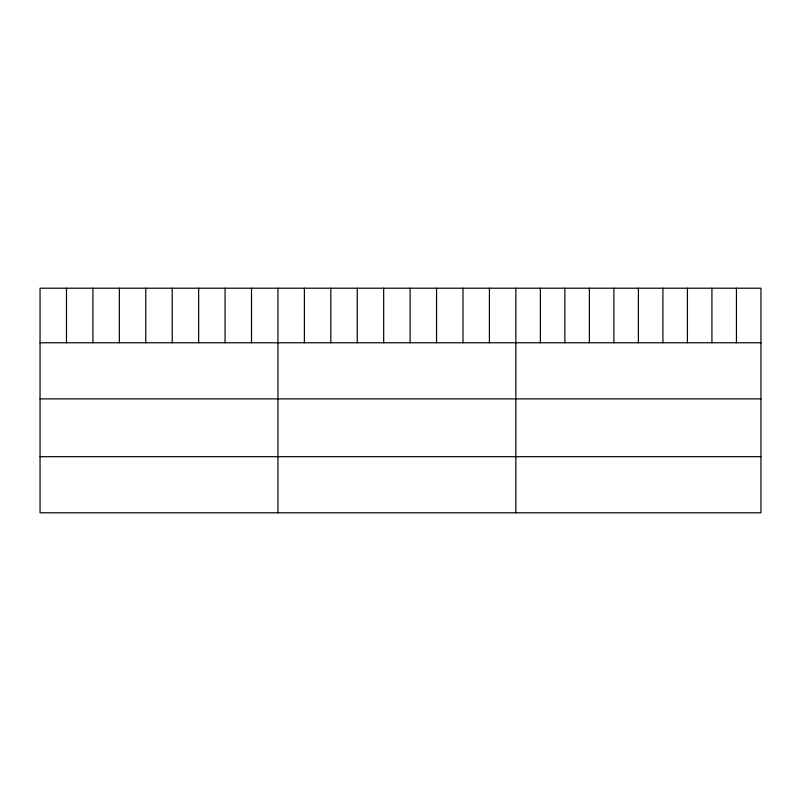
<?xml version="1.0" encoding="UTF-8"?>
<svg xmlns="http://www.w3.org/2000/svg" width="801" height="801" viewBox="0 0 801 801"><rect width="100%" height="100%" fill="white"/><g stroke="black" fill="none" stroke-linecap="round" stroke-linejoin="round"><path stroke-width="1.2" d="M760.95 342.768L760.95 512.79L40.05 512.79L40.05 288.21L760.95 288.21L760.95 342.768L40.05 342.768M40.05 398.878L760.95 398.878M40.05 456.69L760.95 456.69M736.439 288.21L736.439 342.768M711.929 288.21L711.929 342.768M687.418 288.21L687.418 342.768M662.908 288.21L662.908 342.768M638.397 288.21L638.397 342.768M613.886 288.21L613.886 342.768M589.376 288.21L589.376 342.768M564.865 288.21L564.865 342.768M540.355 288.21L540.355 342.768M515.844 288.21L515.844 512.79M489.411 288.21L489.411 342.768M462.978 288.21L462.978 342.768M436.545 288.21L436.545 342.768M410.112 288.21L410.112 342.768M383.679 288.21L383.679 342.768M357.246 288.21L357.246 342.768M330.813 288.21L330.813 342.768M304.38 288.21L304.38 342.768M277.947 288.21L277.947 512.79M251.514 288.21L251.514 342.768M225.081 288.21L225.081 342.768M198.648 288.21L198.648 342.768M172.215 288.21L172.215 342.768M145.782 288.21L145.782 342.768M119.349 288.21L119.349 342.768M92.916 288.21L92.916 342.768M66.483 288.21L66.483 342.768"/></g></svg>
